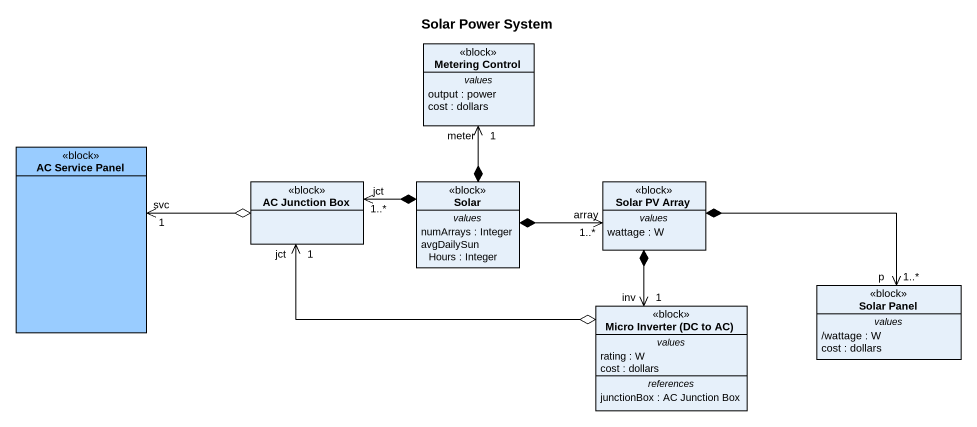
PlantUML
@startuml
title Solar Power System
hide circle
hide empty members
class "Metering Control" as Metering_Control <<block>> {
  -- values --
  output : power
  cost : dollars
}
class "AC Service Panel" as AC_Service_Panel <<block>> #99CCFF
class "AC Junction Box" as AC_Junction_Box <<block>>
class Solar <<block>> {
  -- values --
  numArrays : Integer
  avgDailySunHours : Integer
}
class "Solar PV Array" as Solar_PV_Array <<block>> {
  -- values --
  wattage : W
}
class "Micro Inverter (DC to AC)" as Micro_Inverter_DC_to_AC <<block>> {
  -- values --
  rating : W
  cost : dollars
  -- references --
  junctionBox : AC Junction Box
}
class "Solar Panel" as Solar_Panel <<block>> {
  -- values --
  /wattage : W
  cost : dollars
}
AC_Junction_Box o-left-> "svc\n1" AC_Service_Panel
Solar *-up-> "1\nmeter" Metering_Control
Solar *-left-> "jct\n1..*" AC_Junction_Box
Solar *-right-> "1..*\narray" Solar_PV_Array
Solar_PV_Array *--> "1\ninv" Micro_Inverter_DC_to_AC
Solar_PV_Array *-right-> "1..*\np" Solar_Panel
Micro_Inverter_DC_to_AC o-left-> "jct\n1" AC_Junction_Box
@enduml
